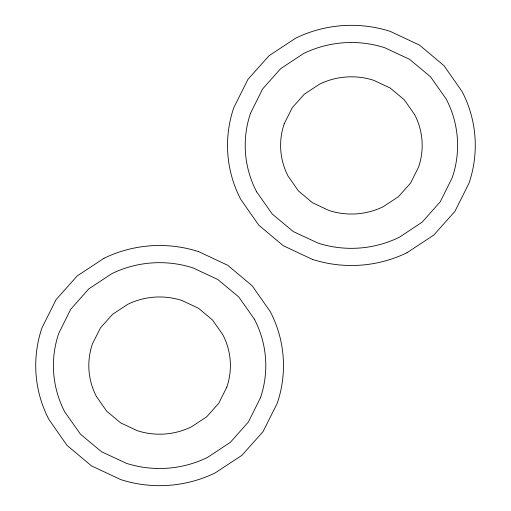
<?xml version="1.0" encoding="UTF-8"?>
<svg xmlns="http://www.w3.org/2000/svg" width="511" height="511" viewBox="0 0 511 511"><rect width="100%" height="100%" fill="white"/><g stroke="black" fill="none" stroke-linecap="round" stroke-linejoin="round"><path stroke-width="0.77" d="M250.518 113.282L262.539 89.067L280.616 68.698L303.515 53.559A109.226 109.226 0 0 1 384.553 47.657L409.535 59.295L430.556 76.816L446.18 99.006A100.079 100.079 0 0 1 452.286 177.56L440.258 201.768L422.182 222.138L399.283 237.283A109.226 109.226 0 0 1 318.244 243.185L293.257 231.547L272.242 214.026L256.618 191.829M260.482 397.718L248.461 421.933L230.384 442.302L207.485 457.441A109.226 109.226 0 0 1 126.447 463.343L101.465 451.705L80.444 434.184L64.82 411.994A100.079 100.079 0 0 1 58.714 333.44L70.742 309.232L88.818 288.862L111.717 273.717A109.226 109.226 0 0 1 192.756 267.815L217.743 279.453L238.758 296.974L254.382 319.171M284.205 123.809L292.266 107.693L304.358 94.145L319.656 84.091A72.824 72.824 0 0 1 373.694 80.304L390.327 88.109L404.303 99.824L414.677 114.649M226.795 387.191L218.734 403.307L206.642 416.855L191.344 426.909A72.824 72.824 0 0 1 137.306 430.696L120.673 422.891L106.697 411.176L96.324 396.351M104.046 258.253L77.282 275.851L56.127 299.555L42.017 327.762A116.751 116.751 0 0 0 48.884 419.416L67.018 445.368L91.482 465.872L120.583 479.548A127.437 127.437 0 0 0 215.163 472.918L241.92 455.314L263.082 431.603L277.186 403.396A116.751 116.751 0 0 0 270.325 311.742L252.185 285.796L227.721 265.286L198.619 251.616M406.954 252.747L433.718 235.149L454.873 211.445L468.983 183.238A116.751 116.751 0 0 0 462.116 91.584L443.982 65.632L419.518 45.128L390.417 31.452A127.437 127.437 0 0 0 295.837 38.082L269.08 55.686L247.918 79.397L233.814 107.604A116.751 116.751 0 0 0 240.675 199.258L258.815 225.204L283.279 245.714L312.381 259.384M254.369 319.177A100.079 100.079 0 0 1 260.495 397.724M104.046 258.24A127.437 127.437 0 0 1 198.619 251.629M96.336 396.344A66.717 66.717 0 0 1 92.402 343.967L100.475 327.851L112.561 314.303L127.859 304.249A72.824 72.824 0 0 1 181.897 300.468L198.53 308.274L212.506 319.988L222.879 334.814A66.717 66.717 0 0 1 226.801 387.191M406.954 252.76A127.437 127.437 0 0 1 312.381 259.371M284.199 123.809A66.717 66.717 0 0 0 288.127 176.18L298.494 191.012L312.47 202.726L329.103 210.538A72.824 72.824 0 0 0 383.148 206.757L398.439 196.697L410.525 183.149L418.586 167.027A66.717 66.717 0 0 0 414.664 114.656M256.631 191.823A100.079 100.079 0 0 1 250.505 113.276"/></g></svg>
